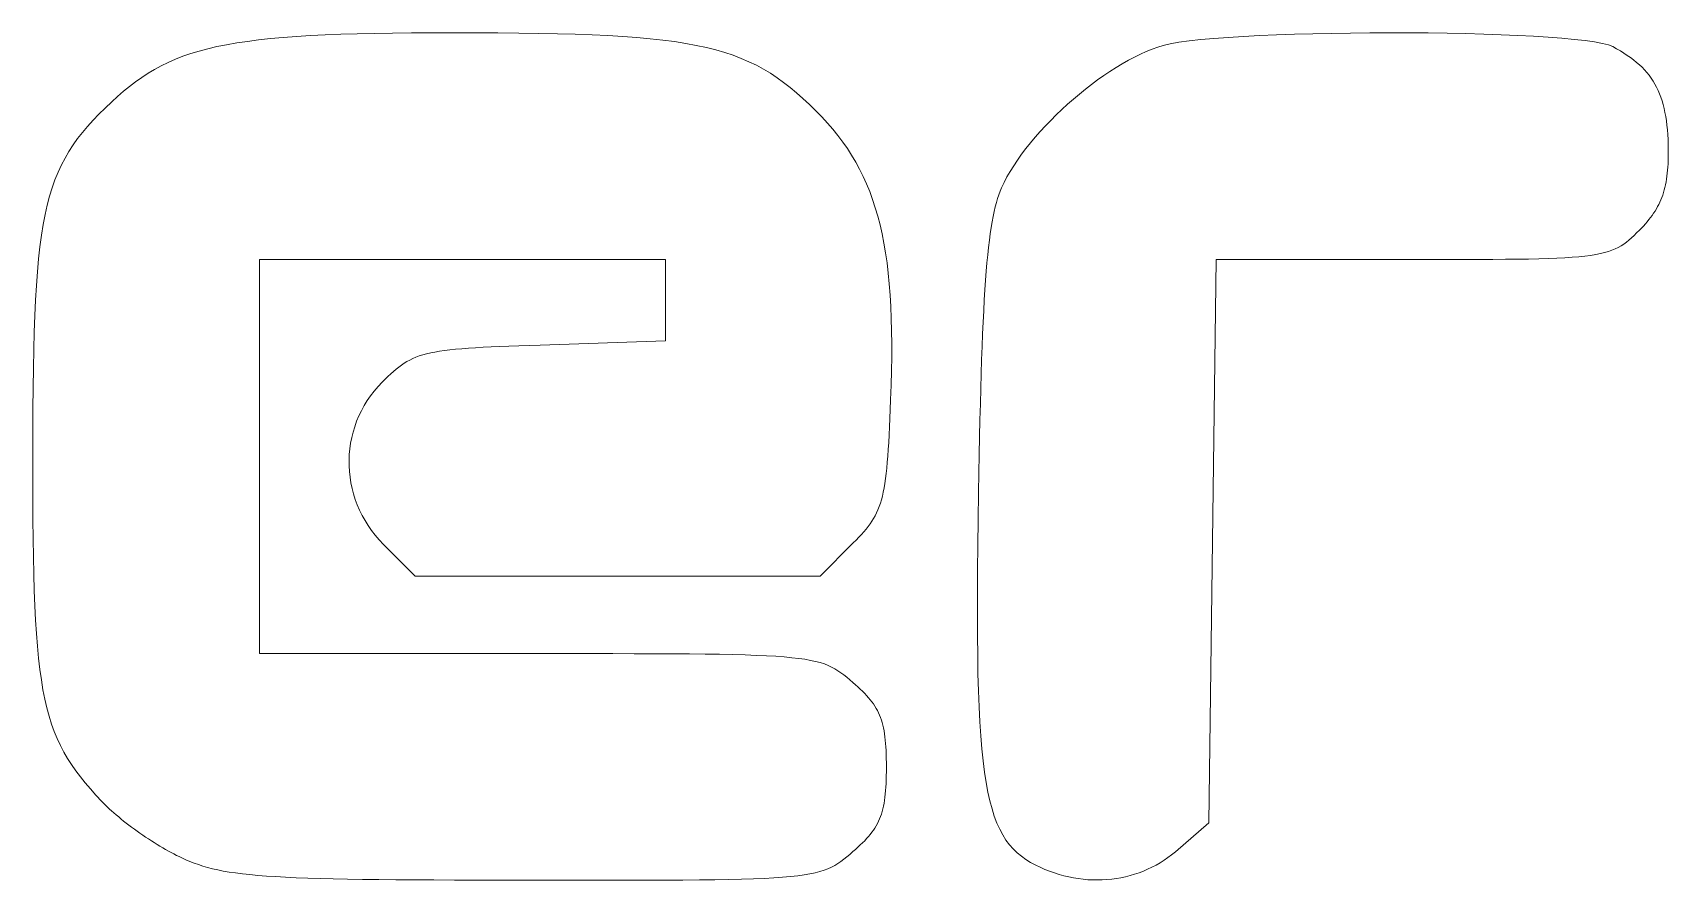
# Model space of a CAD drawing. Header units: millimetres. Extents: x 0 to 1200, y 0 to 900.
# Drawn here: x 286.39 to 308.45, y 469.82 to 481.26 of the extents above; entities that cross this region are included whole.
import ezdxf

# ---------------------------------------------------------------- set-up
doc = ezdxf.new("R2010")
doc.units = ezdxf.units.MM
doc.layers.add('Text', color=5, linetype='CONTINUOUS', lineweight=0, true_color=0x0000ff)

msp = doc.modelspace()

# ---------------------------------------------------------------- linework, layer by layer
at = {"layer": 'Text'}
for p, q in [((289.137, 481.118), (289.281, 481.139)), ((289.281, 481.139), (289.433, 481.159)), ((289.433, 481.159), (289.594, 481.176)), ((289.594, 481.176), (289.764, 481.192)), ((289.764, 481.192), (289.942, 481.205)), ((289.942, 481.205), (290.131, 481.217)), ((290.131, 481.217), (290.33, 481.227)), ((290.33, 481.227), (290.54, 481.235)), ((290.54, 481.235), (290.761, 481.242)), ((290.761, 481.242), (290.993, 481.247)), ((290.993, 481.247), (291.238, 481.251)), ((291.238, 481.251), (291.495, 481.254)), ((291.495, 481.254), (291.766, 481.255)), ((291.766, 481.255), (292.049, 481.256)), ((292.049, 481.256), (292.363, 481.255)), ((292.363, 481.255), (292.661, 481.254)), ((292.661, 481.254), (292.943, 481.251)), ((292.943, 481.251), (293.21, 481.247)), ((293.21, 481.247), (293.463, 481.242)), ((293.463, 481.242), (293.702, 481.235)), ((293.702, 481.235), (293.929, 481.227)), ((293.929, 481.227), (294.142, 481.217)), ((294.142, 481.217), (294.344, 481.204)), ((294.344, 481.204), (294.534, 481.19)), ((294.534, 481.19), (294.714, 481.174)), ((294.714, 481.174), (294.883, 481.155)), ((294.883, 481.155), (295.043, 481.135)), ((295.043, 481.135), (295.194, 481.111)), ((301.845, 481.126), (301.983, 481.145)), ((301.983, 481.145), (302.141, 481.162)), ((302.141, 481.162), (302.316, 481.178)), ((302.316, 481.178), (302.508, 481.193)), ((302.508, 481.193), (302.714, 481.206)), ((302.714, 481.206), (302.933, 481.217)), ((302.933, 481.217), (303.163, 481.227)), ((303.163, 481.227), (303.402, 481.235)), ((303.402, 481.235), (303.65, 481.242)), ((303.65, 481.242), (303.903, 481.247)), ((303.903, 481.247), (304.161, 481.251)), ((304.161, 481.251), (304.422, 481.254)), ((304.422, 481.254), (304.684, 481.255)), ((304.684, 481.255), (304.946, 481.254)), ((304.946, 481.254), (305.206, 481.252)), ((305.206, 481.252), (305.462, 481.248)), ((305.462, 481.248), (305.712, 481.243)), ((305.712, 481.243), (305.956, 481.237)), ((305.956, 481.237), (306.191, 481.229)), ((306.191, 481.229), (306.415, 481.219)), ((306.415, 481.219), (306.627, 481.208)), ((306.627, 481.208), (306.826, 481.196)), ((306.826, 481.196), (307.01, 481.182)), ((307.01, 481.182), (307.176, 481.166)), ((307.176, 481.166), (307.324, 481.15)), ((307.324, 481.15), (307.452, 481.132)), ((307.452, 481.132), (307.557, 481.112)), ((288.311, 480.897), (288.412, 480.937)), ((288.412, 480.937), (288.519, 480.973)), ((288.519, 480.973), (288.63, 481.007)), ((288.63, 481.007), (288.747, 481.039)), ((288.747, 481.039), (288.87, 481.068)), ((288.87, 481.068), (289, 481.094)), ((289, 481.094), (289.137, 481.118)), ((295.194, 481.111), (295.336, 481.085)), ((295.336, 481.085), (295.471, 481.056)), ((295.471, 481.056), (295.598, 481.024)), ((295.598, 481.024), (295.719, 480.989)), ((295.719, 480.989), (295.833, 480.951)), ((295.833, 480.951), (295.942, 480.91)), ((295.942, 480.91), (296.046, 480.865)), ((301.163, 480.884), (301.245, 480.927)), ((301.245, 480.927), (301.325, 480.966)), ((301.325, 480.966), (301.404, 481.002)), ((301.404, 481.002), (301.482, 481.033)), ((301.482, 481.033), (301.559, 481.06)), ((301.559, 481.06), (301.633, 481.083)), ((301.633, 481.083), (301.728, 481.105)), ((301.728, 481.105), (301.845, 481.126)), ((307.557, 481.112), (307.639, 481.091)), ((307.639, 481.091), (307.696, 481.068)), ((307.696, 481.068), (307.749, 481.04)), ((307.749, 481.04), (307.799, 481.01)), ((307.799, 481.01), (307.847, 480.981)), ((307.847, 480.981), (307.893, 480.95)), ((307.893, 480.95), (307.937, 480.92)), ((307.937, 480.92), (307.978, 480.888)), ((287.857, 480.653), (287.942, 480.708)), ((287.942, 480.708), (288.029, 480.76)), ((288.029, 480.76), (288.12, 480.809)), ((288.12, 480.809), (288.213, 480.854)), ((288.213, 480.854), (288.311, 480.897)), ((296.046, 480.865), (296.146, 480.817)), ((296.146, 480.817), (296.242, 480.765)), ((296.242, 480.765), (296.335, 480.709)), ((296.335, 480.709), (296.426, 480.649)), ((300.832, 480.678), (300.915, 480.734)), ((300.915, 480.734), (300.998, 480.787)), ((300.998, 480.787), (301.081, 480.837)), ((301.081, 480.837), (301.163, 480.884)), ((307.978, 480.888), (308.018, 480.856)), ((308.018, 480.856), (308.056, 480.823)), ((308.056, 480.823), (308.091, 480.789)), ((308.091, 480.789), (308.125, 480.754)), ((308.125, 480.754), (308.157, 480.718)), ((308.157, 480.718), (308.187, 480.681)), ((287.531, 480.397), (287.611, 480.466)), ((287.611, 480.466), (287.692, 480.532)), ((287.692, 480.532), (287.774, 480.594)), ((287.774, 480.594), (287.857, 480.653)), ((296.426, 480.649), (296.514, 480.586)), ((296.514, 480.586), (296.601, 480.518)), ((296.601, 480.518), (296.688, 480.446)), ((300.503, 480.428), (300.584, 480.494)), ((300.584, 480.494), (300.667, 480.558)), ((300.667, 480.558), (300.749, 480.619)), ((300.749, 480.619), (300.832, 480.678)), ((308.187, 480.681), (308.215, 480.643)), ((308.215, 480.643), (308.241, 480.603)), ((308.241, 480.603), (308.265, 480.562)), ((308.265, 480.562), (308.288, 480.52)), ((308.288, 480.52), (308.309, 480.477)), ((308.309, 480.477), (308.328, 480.432)), ((287.363, 480.239), (287.451, 480.323)), ((287.451, 480.323), (287.531, 480.397)), ((296.688, 480.446), (296.774, 480.369)), ((296.774, 480.369), (296.861, 480.288)), ((296.861, 480.288), (296.948, 480.202)), ((300.266, 480.219), (300.344, 480.291)), ((300.344, 480.291), (300.423, 480.36)), ((300.423, 480.36), (300.503, 480.428)), ((308.328, 480.432), (308.346, 480.385)), ((308.346, 480.385), (308.362, 480.337)), ((308.362, 480.337), (308.377, 480.287)), ((308.377, 480.287), (308.39, 480.235)), ((287.126, 479.992), (287.2, 480.074)), ((287.2, 480.074), (287.279, 480.156)), ((287.279, 480.156), (287.363, 480.239)), ((296.948, 480.202), (297.028, 480.12)), ((297.028, 480.12), (297.104, 480.037)), ((297.104, 480.037), (297.176, 479.953)), ((300.044, 479.998), (300.116, 480.073)), ((300.116, 480.073), (300.19, 480.147)), ((300.19, 480.147), (300.266, 480.219)), ((308.39, 480.235), (308.401, 480.181)), ((308.401, 480.181), (308.411, 480.126)), ((308.411, 480.126), (308.42, 480.068)), ((308.42, 480.068), (308.428, 480.009)), ((286.93, 479.742), (286.991, 479.827)), ((286.991, 479.827), (287.056, 479.91)), ((287.056, 479.91), (287.126, 479.992)), ((297.176, 479.953), (297.245, 479.868)), ((297.245, 479.868), (297.311, 479.781)), ((299.843, 479.769), (299.907, 479.846)), ((299.907, 479.846), (299.975, 479.922)), ((299.975, 479.922), (300.044, 479.998)), ((308.428, 480.009), (308.434, 479.947)), ((308.434, 479.947), (308.438, 479.883)), ((308.438, 479.883), (308.442, 479.817)), ((308.442, 479.817), (308.444, 479.749)), ((286.821, 479.565), (286.874, 479.655)), ((286.874, 479.655), (286.93, 479.742)), ((297.311, 479.781), (297.373, 479.692)), ((297.373, 479.692), (297.431, 479.602)), ((297.431, 479.602), (297.486, 479.509)), ((299.668, 479.538), (299.723, 479.615)), ((299.723, 479.615), (299.782, 479.692)), ((299.782, 479.692), (299.843, 479.769)), ((308.444, 479.749), (308.445, 479.678)), ((308.445, 479.678), (308.445, 479.628)), ((308.445, 479.628), (308.445, 479.58)), ((286.685, 479.272), (286.727, 479.375)), ((286.727, 479.375), (286.772, 479.472)), ((286.772, 479.472), (286.821, 479.565)), ((297.486, 479.509), (297.538, 479.414)), ((297.538, 479.414), (297.587, 479.316)), ((299.526, 479.31), (299.57, 479.385)), ((299.57, 479.385), (299.617, 479.461)), ((299.617, 479.461), (299.668, 479.538)), ((308.436, 479.401), (308.432, 479.359)), ((308.439, 479.443), (308.436, 479.401)), ((308.442, 479.487), (308.439, 479.443)), ((308.444, 479.533), (308.442, 479.487)), ((308.445, 479.58), (308.444, 479.533)), ((286.612, 479.051), (286.647, 479.165)), ((286.647, 479.165), (286.685, 479.272)), ((297.587, 479.316), (297.632, 479.216)), ((297.632, 479.216), (297.675, 479.112)), ((299.434, 479.118), (299.452, 479.162)), ((299.452, 479.162), (299.487, 479.235)), ((299.487, 479.235), (299.526, 479.31)), ((308.399, 479.169), (308.39, 479.134)), ((308.408, 479.205), (308.399, 479.169)), ((308.415, 479.242), (308.408, 479.205)), ((308.421, 479.28), (308.415, 479.242)), ((308.427, 479.319), (308.421, 479.28)), ((308.432, 479.359), (308.427, 479.319)), ((286.552, 478.803), (286.581, 478.93)), ((286.581, 478.93), (286.612, 479.051)), ((297.675, 479.112), (297.714, 479.005)), ((297.714, 479.005), (297.75, 478.895)), ((299.367, 478.907), (299.383, 478.965)), ((299.383, 478.965), (299.399, 479.02)), ((299.399, 479.02), (299.416, 479.07)), ((299.416, 479.07), (299.434, 479.118)), ((308.317, 478.939), (308.301, 478.909)), ((308.332, 478.97), (308.317, 478.939)), ((308.345, 479.002), (308.332, 478.97)), ((308.358, 479.034), (308.345, 479.002)), ((308.37, 479.066), (308.358, 479.034)), ((308.381, 479.1), (308.37, 479.066)), ((308.39, 479.134), (308.381, 479.1)), ((286.526, 478.667), (286.552, 478.803)), ((297.75, 478.895), (297.784, 478.782)), ((297.784, 478.782), (297.814, 478.664)), ((299.312, 478.626), (299.325, 478.704)), ((299.325, 478.704), (299.338, 478.776)), ((299.338, 478.776), (299.352, 478.844)), ((299.352, 478.844), (299.367, 478.907)), ((308.161, 478.705), (308.136, 478.677)), ((308.184, 478.734), (308.161, 478.705)), ((308.207, 478.763), (308.184, 478.734)), ((308.228, 478.791), (308.207, 478.763)), ((308.248, 478.82), (308.228, 478.791)), ((308.267, 478.85), (308.248, 478.82)), ((308.285, 478.879), (308.267, 478.85)), ((308.301, 478.909), (308.285, 478.879)), ((286.483, 478.369), (286.503, 478.523)), ((286.503, 478.523), (286.526, 478.667)), ((297.814, 478.664), (297.842, 478.543)), ((297.842, 478.543), (297.866, 478.417)), ((299.288, 478.455), (299.299, 478.543)), ((299.299, 478.543), (299.312, 478.626)), ((307.949, 478.488), (307.915, 478.459)), ((307.983, 478.52), (307.949, 478.488)), ((308.018, 478.554), (307.983, 478.52)), ((308.055, 478.591), (308.018, 478.554)), ((308.083, 478.619), (308.055, 478.591)), ((308.111, 478.648), (308.083, 478.619)), ((308.136, 478.677), (308.111, 478.648)), ((286.465, 478.206), (286.483, 478.369)), ((297.866, 478.417), (297.888, 478.287)), ((297.888, 478.287), (297.908, 478.152)), ((299.266, 478.259), (299.277, 478.36)), ((299.277, 478.36), (299.288, 478.455)), ((307.466, 478.263), (307.398, 478.252)), ((307.529, 478.276), (307.466, 478.263)), ((307.586, 478.289), (307.529, 478.276)), ((307.638, 478.305), (307.586, 478.289)), ((307.686, 478.321), (307.638, 478.305)), ((307.73, 478.34), (307.686, 478.321)), ((307.771, 478.36), (307.73, 478.34)), ((307.81, 478.382), (307.771, 478.36)), ((307.846, 478.405), (307.81, 478.382)), ((307.881, 478.431), (307.846, 478.405)), ((307.915, 478.459), (307.881, 478.431)), ((286.449, 478.032), (286.465, 478.206)), ((292.181, 478.195), (289.443, 478.195)), ((289.443, 478.195), (289.443, 475.537)), ((294.919, 478.195), (292.181, 478.195)), ((294.919, 477.646), (294.919, 478.195)), ((297.908, 478.152), (297.924, 478.012)), ((299.246, 478.037), (299.256, 478.152)), ((299.256, 478.152), (299.266, 478.259)), ((302.346, 478.195), (302.297, 474.395)), ((305.003, 478.195), (302.346, 478.195)), ((305.247, 478.195), (305.003, 478.195)), ((305.476, 478.195), (305.247, 478.195)), ((305.69, 478.196), (305.476, 478.195)), ((305.891, 478.196), (305.69, 478.196)), ((306.077, 478.197), (305.891, 478.196)), ((306.251, 478.199), (306.077, 478.197)), ((306.412, 478.201), (306.251, 478.199)), ((306.561, 478.203), (306.412, 478.201)), ((306.699, 478.206), (306.561, 478.203)), ((306.826, 478.21), (306.699, 478.206)), ((306.943, 478.215), (306.826, 478.21)), ((307.051, 478.22), (306.943, 478.215)), ((307.15, 478.227), (307.051, 478.22)), ((307.24, 478.234), (307.15, 478.227)), ((307.322, 478.243), (307.24, 478.234)), ((307.398, 478.252), (307.322, 478.243)), ((286.424, 477.649), (286.435, 477.846)), ((286.435, 477.846), (286.449, 478.032)), ((297.924, 478.012), (297.938, 477.867)), ((297.938, 477.867), (297.95, 477.717)), ((299.228, 477.787), (299.237, 477.916)), ((299.237, 477.916), (299.246, 478.037)), ((286.414, 477.44), (286.424, 477.649)), ((294.919, 477.097), (294.919, 477.646)), ((297.95, 477.717), (297.959, 477.562)), ((299.212, 477.506), (299.22, 477.65)), ((299.22, 477.65), (299.228, 477.787)), ((286.406, 477.218), (286.414, 477.44)), ((297.959, 477.562), (297.966, 477.4)), ((297.966, 477.4), (297.97, 477.233)), ((299.205, 477.353), (299.212, 477.506)), ((286.399, 476.981), (286.406, 477.218)), ((297.97, 477.233), (297.972, 477.06)), ((299.191, 477.022), (299.198, 477.192)), ((299.198, 477.192), (299.205, 477.353)), ((286.394, 476.731), (286.399, 476.981)), ((291.698, 476.924), (291.753, 476.936)), ((291.753, 476.936), (291.811, 476.948)), ((291.811, 476.948), (291.874, 476.959)), ((291.874, 476.959), (291.941, 476.968)), ((291.941, 476.968), (292.013, 476.977)), ((292.013, 476.977), (292.09, 476.985)), ((292.09, 476.985), (292.173, 476.993)), ((292.173, 476.993), (292.262, 476.999)), ((292.262, 476.999), (292.357, 477.006)), ((292.357, 477.006), (292.459, 477.012)), ((292.459, 477.012), (292.568, 477.017)), ((292.568, 477.017), (292.684, 477.022)), ((292.684, 477.022), (292.809, 477.027)), ((292.809, 477.027), (292.941, 477.032)), ((292.941, 477.032), (293.082, 477.037)), ((293.082, 477.037), (293.231, 477.042)), ((293.231, 477.042), (294.919, 477.097)), ((297.972, 477.06), (297.971, 476.881)), ((299.184, 476.844), (299.191, 477.022)), ((286.391, 476.465), (286.394, 476.731)), ((291.251, 476.687), (291.286, 476.717)), ((291.286, 476.717), (291.322, 476.745)), ((291.322, 476.745), (291.358, 476.772)), ((291.358, 476.772), (291.395, 476.796)), ((291.395, 476.796), (291.432, 476.819)), ((291.432, 476.819), (291.471, 476.84)), ((291.471, 476.84), (291.512, 476.86)), ((291.512, 476.86), (291.554, 476.878)), ((291.554, 476.878), (291.599, 476.895)), ((291.599, 476.895), (291.647, 476.91)), ((291.647, 476.91), (291.698, 476.924)), ((297.971, 476.881), (297.969, 476.695)), ((299.178, 476.655), (299.184, 476.844)), ((291.043, 476.483), (291.1, 476.543)), ((291.1, 476.543), (291.139, 476.582)), ((291.139, 476.582), (291.177, 476.619)), ((291.177, 476.619), (291.214, 476.654)), ((291.214, 476.654), (291.251, 476.687)), ((297.964, 476.502), (297.957, 476.302)), ((297.969, 476.695), (297.964, 476.502)), ((299.173, 476.458), (299.178, 476.655)), ((286.388, 476.184), (286.391, 476.465)), ((290.855, 476.225), (290.896, 476.292)), ((290.896, 476.292), (290.942, 476.358)), ((290.942, 476.358), (290.99, 476.422)), ((290.99, 476.422), (291.043, 476.483)), ((297.957, 476.302), (297.952, 476.174)), ((299.167, 476.25), (299.173, 476.458)), ((286.386, 475.887), (286.388, 476.184)), ((290.754, 476.014), (290.784, 476.086)), ((290.784, 476.086), (290.818, 476.156)), ((290.818, 476.156), (290.855, 476.225)), ((297.952, 476.174), (297.947, 476.052)), ((299.162, 476.032), (299.167, 476.25)), ((286.386, 475.572), (286.386, 475.887)), ((290.688, 475.793), (290.706, 475.868)), ((290.706, 475.868), (290.728, 475.941)), ((290.728, 475.941), (290.754, 476.014)), ((297.942, 475.938), (297.936, 475.83)), ((297.947, 476.052), (297.942, 475.938)), ((299.157, 475.804), (299.162, 476.032)), ((290.655, 475.566), (290.662, 475.642)), ((290.662, 475.642), (290.673, 475.718)), ((290.673, 475.718), (290.688, 475.793)), ((297.925, 475.634), (297.919, 475.545)), ((297.931, 475.729), (297.925, 475.634)), ((297.936, 475.83), (297.931, 475.729)), ((299.152, 475.565), (299.157, 475.804)), ((286.385, 475.262), (286.386, 475.572)), ((289.443, 475.537), (289.443, 472.879)), ((290.652, 475.49), (290.655, 475.566)), ((290.653, 475.413), (290.652, 475.49)), ((290.657, 475.337), (290.653, 475.413)), ((297.912, 475.461), (297.905, 475.383)), ((297.919, 475.545), (297.912, 475.461)), ((299.147, 475.315), (299.152, 475.565)), ((286.386, 474.969), (286.385, 475.262)), ((290.665, 475.261), (290.657, 475.337)), ((290.677, 475.185), (290.665, 475.261)), ((290.693, 475.109), (290.677, 475.185)), ((297.879, 475.175), (297.869, 475.115)), ((297.889, 475.24), (297.879, 475.175)), ((297.897, 475.309), (297.889, 475.24)), ((297.905, 475.383), (297.897, 475.309)), ((299.143, 475.054), (299.147, 475.315)), ((286.388, 474.691), (286.386, 474.969)), ((290.713, 475.034), (290.693, 475.109)), ((290.736, 474.96), (290.713, 475.034)), ((290.763, 474.887), (290.736, 474.96)), ((297.833, 474.954), (297.819, 474.907)), ((297.846, 475.004), (297.833, 474.954)), ((297.858, 475.058), (297.846, 475.004)), ((297.869, 475.115), (297.858, 475.058)), ((299.137, 474.685), (299.143, 475.054)), ((290.794, 474.815), (290.763, 474.887)), ((290.829, 474.744), (290.794, 474.815)), ((290.868, 474.675), (290.829, 474.744)), ((297.748, 474.739), (297.727, 474.701)), ((297.768, 474.778), (297.748, 474.739)), ((297.786, 474.819), (297.768, 474.778)), ((297.803, 474.862), (297.786, 474.819)), ((297.819, 474.907), (297.803, 474.862)), ((286.391, 474.43), (286.388, 474.691)), ((290.91, 474.607), (290.868, 474.675)), ((290.956, 474.541), (290.91, 474.607)), ((291.006, 474.476), (290.956, 474.541)), ((297.595, 474.522), (297.562, 474.486)), ((297.625, 474.558), (297.595, 474.522)), ((297.653, 474.593), (297.625, 474.558)), ((297.679, 474.629), (297.653, 474.593)), ((297.704, 474.665), (297.679, 474.629)), ((297.727, 474.701), (297.704, 474.665)), ((299.132, 474.336), (299.137, 474.685)), ((286.394, 474.183), (286.391, 474.43)), ((291.06, 474.414), (291.006, 474.476)), ((291.117, 474.353), (291.06, 474.414)), ((291.544, 473.926), (291.117, 474.353)), ((297.453, 474.373), (297.006, 473.926)), ((297.492, 474.412), (297.453, 474.373)), ((297.528, 474.45), (297.492, 474.412)), ((297.562, 474.486), (297.528, 474.45)), ((299.129, 474.004), (299.132, 474.336)), ((302.297, 474.395), (302.249, 470.596)), ((286.399, 473.95), (286.394, 474.183)), ((286.406, 473.731), (286.399, 473.95)), ((294.275, 473.926), (291.544, 473.926)), ((297.006, 473.926), (294.275, 473.926)), ((299.127, 473.691), (299.129, 474.004)), ((286.414, 473.525), (286.406, 473.731)), ((299.127, 473.396), (299.127, 473.691)), ((286.424, 473.331), (286.414, 473.525)), ((286.435, 473.149), (286.424, 473.331)), ((299.128, 473.118), (299.127, 473.396)), ((286.449, 472.978), (286.435, 473.149)), ((286.464, 472.818), (286.449, 472.978)), ((299.131, 472.855), (299.128, 473.118)), ((286.482, 472.667), (286.464, 472.818)), ((289.443, 472.879), (293.219, 472.879)), ((293.219, 472.879), (293.571, 472.879)), ((293.571, 472.879), (293.901, 472.879)), ((293.901, 472.879), (294.209, 472.879)), ((294.209, 472.879), (294.497, 472.878)), ((294.497, 472.878), (294.764, 472.878)), ((294.764, 472.878), (295.012, 472.876)), ((295.012, 472.876), (295.242, 472.875)), ((295.242, 472.875), (295.454, 472.872)), ((295.454, 472.872), (295.65, 472.87)), ((295.65, 472.87), (295.83, 472.866)), ((295.83, 472.866), (295.995, 472.862)), ((295.995, 472.862), (296.146, 472.856)), ((296.146, 472.856), (296.283, 472.85)), ((296.283, 472.85), (296.408, 472.843)), ((296.408, 472.843), (296.522, 472.835)), ((296.522, 472.835), (296.625, 472.825)), ((296.625, 472.825), (296.717, 472.815)), ((296.717, 472.815), (296.801, 472.803)), ((296.801, 472.803), (296.877, 472.789)), ((296.877, 472.789), (296.945, 472.774)), ((296.945, 472.774), (297.007, 472.758)), ((297.007, 472.758), (297.063, 472.74)), ((299.135, 472.609), (299.131, 472.855)), ((286.502, 472.525), (286.482, 472.667)), ((286.524, 472.391), (286.502, 472.525)), ((297.063, 472.74), (297.114, 472.72)), ((297.114, 472.72), (297.161, 472.698)), ((297.161, 472.698), (297.204, 472.675)), ((297.204, 472.675), (297.246, 472.649)), ((297.246, 472.649), (297.286, 472.622)), ((297.286, 472.622), (297.325, 472.593)), ((297.325, 472.593), (297.365, 472.561)), ((297.365, 472.561), (297.405, 472.527)), ((297.405, 472.527), (297.448, 472.491)), ((299.142, 472.378), (299.135, 472.609)), ((286.549, 472.266), (286.524, 472.391)), ((297.448, 472.491), (297.483, 472.46)), ((297.483, 472.46), (297.516, 472.43)), ((297.516, 472.43), (297.548, 472.4)), ((297.548, 472.4), (297.578, 472.371)), ((297.578, 472.371), (297.607, 472.342)), ((297.607, 472.342), (297.633, 472.314)), ((297.633, 472.314), (297.659, 472.285)), ((299.15, 472.162), (299.142, 472.378)), ((286.577, 472.148), (286.549, 472.266)), ((286.607, 472.036), (286.577, 472.148)), ((297.659, 472.285), (297.682, 472.257)), ((297.682, 472.257), (297.704, 472.228)), ((297.704, 472.228), (297.725, 472.2)), ((297.725, 472.2), (297.744, 472.171)), ((297.744, 472.171), (297.762, 472.141)), ((297.762, 472.141), (297.778, 472.111)), ((297.778, 472.111), (297.794, 472.081)), ((299.16, 471.96), (299.15, 472.162)), ((286.641, 471.93), (286.607, 472.036)), ((286.677, 471.829), (286.641, 471.93)), ((297.794, 472.081), (297.808, 472.049)), ((297.808, 472.049), (297.82, 472.017)), ((297.82, 472.017), (297.832, 471.984)), ((297.832, 471.984), (297.843, 471.949)), ((297.843, 471.949), (297.852, 471.914)), ((297.852, 471.914), (297.861, 471.877)), ((297.861, 471.877), (297.868, 471.838)), ((299.172, 471.771), (299.16, 471.96)), ((286.717, 471.733), (286.677, 471.829)), ((286.76, 471.641), (286.717, 471.733)), ((297.868, 471.838), (297.875, 471.798)), ((297.875, 471.798), (297.88, 471.756)), ((297.88, 471.756), (297.885, 471.713)), ((297.885, 471.713), (297.889, 471.668)), ((297.889, 471.668), (297.893, 471.62)), ((299.187, 471.595), (299.172, 471.771)), ((286.806, 471.552), (286.76, 471.641)), ((286.856, 471.466), (286.806, 471.552)), ((286.91, 471.382), (286.856, 471.466)), ((297.893, 471.62), (297.895, 471.571)), ((297.895, 471.571), (297.897, 471.519)), ((297.897, 471.519), (297.898, 471.465)), ((297.898, 471.465), (297.899, 471.408)), ((299.204, 471.432), (299.187, 471.595)), ((299.223, 471.281), (299.204, 471.432)), ((286.967, 471.3), (286.91, 471.382)), ((287.029, 471.218), (286.967, 471.3)), ((287.094, 471.136), (287.029, 471.218)), ((297.898, 471.233), (297.897, 471.179)), ((297.899, 471.29), (297.898, 471.233)), ((297.899, 471.408), (297.899, 471.349)), ((297.899, 471.349), (297.899, 471.29)), ((299.244, 471.141), (299.223, 471.281)), ((287.164, 471.054), (287.094, 471.136)), ((287.238, 470.971), (287.164, 471.054)), ((297.885, 470.985), (297.88, 470.942)), ((297.889, 471.031), (297.885, 470.985)), ((297.893, 471.078), (297.889, 471.031)), ((297.895, 471.127), (297.893, 471.078)), ((297.897, 471.179), (297.895, 471.127)), ((299.268, 471.012), (299.244, 471.141)), ((299.294, 470.894), (299.268, 471.012)), ((287.317, 470.886), (287.238, 470.971)), ((287.341, 470.861), (287.317, 470.886)), ((287.366, 470.835), (287.341, 470.861)), ((287.393, 470.81), (287.366, 470.835)), ((287.421, 470.783), (287.393, 470.81)), ((287.45, 470.757), (287.421, 470.783)), ((297.852, 470.785), (297.843, 470.749)), ((297.861, 470.822), (297.852, 470.785)), ((297.868, 470.86), (297.861, 470.822)), ((297.875, 470.9), (297.868, 470.86)), ((297.88, 470.942), (297.875, 470.9)), ((299.324, 470.785), (299.294, 470.894)), ((299.355, 470.685), (299.324, 470.785)), ((287.48, 470.73), (287.45, 470.757)), ((287.512, 470.703), (287.48, 470.73)), ((287.545, 470.676), (287.512, 470.703)), ((287.578, 470.648), (287.545, 470.676)), ((287.612, 470.621), (287.578, 470.648)), ((287.647, 470.593), (287.612, 470.621)), ((287.683, 470.566), (287.647, 470.593)), ((287.72, 470.538), (287.683, 470.566)), ((287.757, 470.511), (287.72, 470.538)), ((297.762, 470.557), (297.744, 470.527)), ((297.778, 470.587), (297.762, 470.557)), ((297.794, 470.618), (297.778, 470.587)), ((297.808, 470.649), (297.794, 470.618)), ((297.82, 470.681), (297.808, 470.649)), ((297.832, 470.715), (297.82, 470.681)), ((297.843, 470.749), (297.832, 470.715)), ((299.39, 470.593), (299.355, 470.685)), ((299.428, 470.51), (299.39, 470.593)), ((302.249, 470.596), (301.797, 470.207)), ((287.794, 470.484), (287.757, 470.511)), ((287.832, 470.458), (287.794, 470.484)), ((287.87, 470.431), (287.832, 470.458)), ((287.908, 470.405), (287.87, 470.431)), ((287.947, 470.38), (287.908, 470.405)), ((287.986, 470.354), (287.947, 470.38)), ((288.024, 470.33), (287.986, 470.354)), ((288.063, 470.306), (288.024, 470.33)), ((297.578, 470.327), (297.548, 470.298)), ((297.607, 470.356), (297.578, 470.327)), ((297.633, 470.385), (297.607, 470.356)), ((297.659, 470.413), (297.633, 470.385)), ((297.682, 470.441), (297.659, 470.413)), ((297.704, 470.47), (297.682, 470.441)), ((297.725, 470.498), (297.704, 470.47)), ((297.744, 470.527), (297.725, 470.498)), ((299.469, 470.434), (299.428, 470.51)), ((299.512, 470.365), (299.469, 470.434)), ((299.559, 470.302), (299.512, 470.365)), ((288.101, 470.282), (288.063, 470.306)), ((288.14, 470.26), (288.101, 470.282)), ((288.178, 470.238), (288.14, 470.26)), ((288.215, 470.216), (288.178, 470.238)), ((288.253, 470.196), (288.215, 470.216)), ((288.289, 470.177), (288.253, 470.196)), ((288.325, 470.158), (288.289, 470.177)), ((288.361, 470.141), (288.325, 470.158)), ((288.396, 470.124), (288.361, 470.141)), ((288.451, 470.099), (288.396, 470.124)), ((288.396, 470.124), (288.396, 470.124)), ((288.506, 470.076), (288.451, 470.099)), ((297.325, 470.105), (297.286, 470.076)), ((297.365, 470.137), (297.325, 470.105)), ((297.405, 470.171), (297.365, 470.137)), ((297.448, 470.208), (297.405, 470.171)), ((297.483, 470.238), (297.448, 470.208)), ((297.516, 470.269), (297.483, 470.238)), ((297.548, 470.298), (297.516, 470.269)), ((299.61, 470.245), (299.559, 470.302)), ((299.663, 470.193), (299.61, 470.245)), ((299.72, 470.146), (299.663, 470.193)), ((299.781, 470.103), (299.72, 470.146)), ((299.845, 470.064), (299.781, 470.103)), ((301.697, 470.128), (301.644, 470.092)), ((301.747, 470.167), (301.697, 470.128)), ((301.797, 470.207), (301.747, 470.167)), ((288.563, 470.054), (288.506, 470.076)), ((288.621, 470.033), (288.563, 470.054)), ((288.681, 470.013), (288.621, 470.033)), ((288.744, 469.995), (288.681, 470.013)), ((288.81, 469.978), (288.744, 469.995)), ((288.881, 469.962), (288.81, 469.978)), ((288.956, 469.947), (288.881, 469.962)), ((289.036, 469.933), (288.956, 469.947)), ((289.122, 469.921), (289.036, 469.933)), ((289.214, 469.909), (289.122, 469.921)), ((289.314, 469.898), (289.214, 469.909)), ((289.421, 469.888), (289.314, 469.898)), ((289.537, 469.879), (289.421, 469.888)), ((289.661, 469.871), (289.537, 469.879)), ((296.703, 469.883), (296.606, 469.873)), ((296.79, 469.895), (296.703, 469.883)), ((296.868, 469.909), (296.79, 469.895)), ((296.939, 469.923), (296.868, 469.909)), ((297.002, 469.94), (296.939, 469.923)), ((297.059, 469.958), (297.002, 469.94)), ((297.111, 469.978), (297.059, 469.958)), ((297.159, 469.999), (297.111, 469.978)), ((297.204, 470.023), (297.159, 469.999)), ((297.245, 470.048), (297.204, 470.023)), ((297.286, 470.076), (297.245, 470.048)), ((299.913, 470.027), (299.845, 470.064)), ((299.975, 469.997), (299.913, 470.027)), ((299.913, 470.027), (299.913, 470.027)), ((300.038, 469.969), (299.975, 469.997)), ((300.101, 469.944), (300.038, 469.969)), ((300.165, 469.922), (300.101, 469.944)), ((300.229, 469.901), (300.165, 469.922)), ((300.293, 469.883), (300.229, 469.901)), ((300.358, 469.868), (300.293, 469.883)), ((301.186, 469.885), (301.125, 469.87)), ((301.247, 469.903), (301.186, 469.885)), ((301.307, 469.923), (301.247, 469.903)), ((301.366, 469.945), (301.307, 469.923)), ((301.423, 469.97), (301.366, 469.945)), ((301.48, 469.997), (301.423, 469.97)), ((301.536, 470.026), (301.48, 469.997)), ((301.591, 470.058), (301.536, 470.026)), ((301.644, 470.092), (301.591, 470.058)), ((289.795, 469.864), (289.661, 469.871)), ((289.94, 469.857), (289.795, 469.864)), ((290.095, 469.851), (289.94, 469.857)), ((290.261, 469.846), (290.095, 469.851)), ((290.439, 469.842), (290.261, 469.846)), ((290.63, 469.838), (290.439, 469.842)), ((290.834, 469.834), (290.63, 469.838)), ((291.052, 469.831), (290.834, 469.834)), ((291.285, 469.829), (291.052, 469.831)), ((291.532, 469.827), (291.285, 469.829)), ((291.796, 469.826), (291.532, 469.827)), ((292.075, 469.824), (291.796, 469.826)), ((292.372, 469.823), (292.075, 469.824)), ((292.686, 469.823), (292.372, 469.823)), ((293.018, 469.822), (292.686, 469.823)), ((293.39, 469.822), (293.018, 469.822)), ((293.739, 469.822), (293.39, 469.822)), ((294.064, 469.822), (293.739, 469.822)), ((294.368, 469.822), (294.064, 469.822)), ((294.65, 469.823), (294.368, 469.822)), ((294.911, 469.823), (294.65, 469.823)), ((295.154, 469.825), (294.911, 469.823)), ((295.378, 469.827), (295.154, 469.825)), ((295.584, 469.83), (295.378, 469.827)), ((295.773, 469.833), (295.584, 469.83)), ((295.946, 469.837), (295.773, 469.833)), ((296.105, 469.842), (295.946, 469.837)), ((296.249, 469.848), (296.105, 469.842)), ((296.38, 469.855), (296.249, 469.848)), ((296.499, 469.863), (296.38, 469.855)), ((296.606, 469.873), (296.499, 469.863)), ((300.423, 469.855), (300.358, 469.868)), ((300.487, 469.844), (300.423, 469.855)), ((300.552, 469.836), (300.487, 469.844)), ((300.617, 469.83), (300.552, 469.836)), ((300.682, 469.827), (300.617, 469.83)), ((300.746, 469.826), (300.682, 469.827)), ((300.81, 469.827), (300.746, 469.826)), ((300.874, 469.831), (300.81, 469.827)), ((300.938, 469.837), (300.874, 469.831)), ((301.001, 469.846), (300.938, 469.837)), ((301.063, 469.856), (301.001, 469.846)), ((301.125, 469.87), (301.063, 469.856))]:
    msp.add_line(p, q, dxfattribs=at)

doc.saveas('drawing.dxf')
